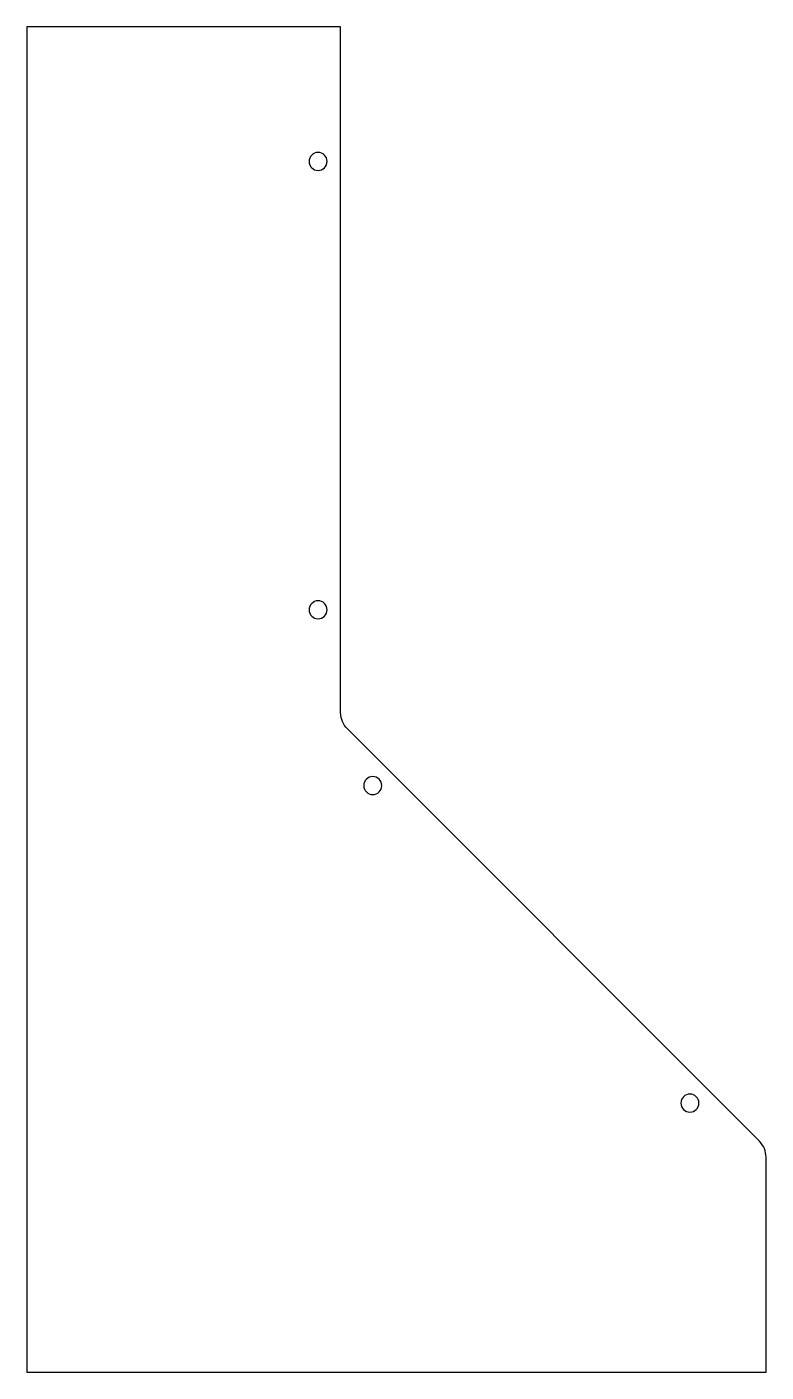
# Model space of a CAD drawing. Extents: x 0 to 8.3, y 0.1 to 15.1.
import ezdxf

# ---------------------------------------------------------------- set-up
doc = ezdxf.new("R2010")
doc.units = 0
doc.layers.get('0').update_dxf_attribs({"linetype": 'CONTINUOUS'})

msp = doc.modelspace()

# ---------------------------------------------------------------- linework, layer by layer
for points in [[(0.031, 0.055), (8.281, 0.055), (8.281, 2.451, 0.200228), (8.207, 2.629), (3.608, 7.228, -0.200228), (3.533, 7.405), (3.533, 15.055), (0.031, 15.055)], [(3.281, 13.656, 0.414214), (3.181, 13.555, 0.414214), (3.281, 13.455, 0.414214), (3.382, 13.555, 0.414214)], [(3.281, 8.656, 0.414214), (3.181, 8.555, 0.414214), (3.281, 8.455, 0.414214), (3.382, 8.555, 0.414214)], [(3.891, 6.696, 0.414214), (3.791, 6.595, 0.414214), (3.891, 6.495, 0.414214), (3.992, 6.595, 0.414214)], [(7.431, 3.156, 0.414214), (7.331, 3.055, 0.414214), (7.431, 2.955, 0.414214), (7.532, 3.055, 0.414214)]]:
    msp.add_lwpolyline(points, format="xyb", close=True)

doc.saveas('drawing.dxf')
